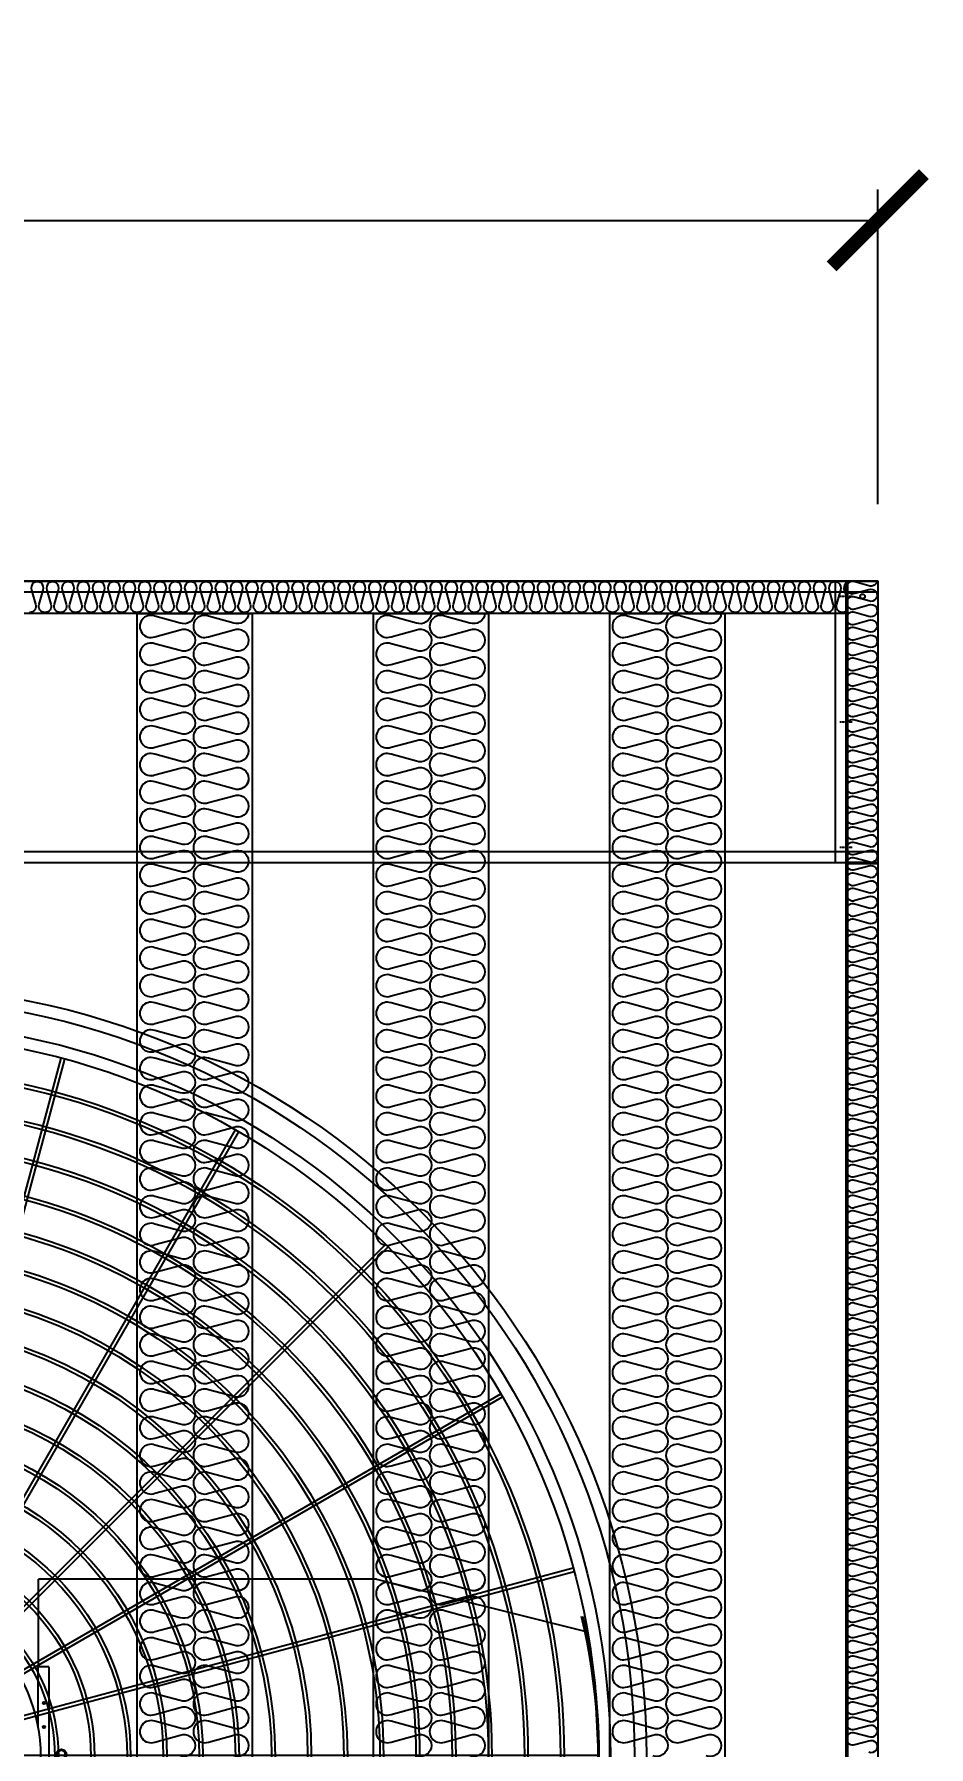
# Model space of a CAD drawing. Header units: millimetres. Extents: x 2376 to 31783, y 3878 to 24674.
# Drawn here: x 7923 to 9086, y 11557 to 13782 of the extents above; entities that cross this region are included whole.
import ezdxf

# ---------------------------------------------------------------- set-up
doc = ezdxf.new("R2010")
doc.units = ezdxf.units.MM
doc.linetypes.add('CENTER', pattern=[2, 1.25, -0.25, 0.25, -0.25])
doc.linetypes.add('HIDDEN', pattern=[0.375, 0.25, -0.125])
for name, color, linetype in [('center', 1, 'CENTER'), ('LINE', 7, 'Continuous'), ('SMS', 220, 'Continuous'), ('냉각탑', 4, 'Continuous'), ('냉각탑_dim', 1, 'Continuous'), ('숨은선', 5, 'HIDDEN')]:
    doc.layers.add(name, color=color, linetype=linetype)
doc.styles.add('HY울릉도L', font='')
doc.styles.get('HY울릉도L').set_extended_font_data('HY울릉도L')
doc.dimstyles.new('성지DIM', dxfattribs={"dimtxt": 3.5, "dimasz": 3, "dimexe": 1, "dimexo": 2.5, "dimgap": 2, "dimtad": 1, "dimdec": 0, "dimzin": 3, "dimdsep": 46, "dimtxsty": 'HY울릉도L', "dimblk": 'ARCHTICK', "dimcen": -2, "dimclrd": 256, "dimclre": 256, "dimclrt": 7, "dimadec": 0, "dimazin": 0, "dimtfac": 1, "dimtdec": 0, "dimtofl": 0, "dimtmove": 0, "dimatfit": 3, "dimfxl": 1, "dimtolj": 1, "dimtzin": 0, "dimlwe": -1, "dimarcsym": 0})

# ---------------------------------------------------------------- blocks, each defined once
blk = doc.blocks.new('_ArchTick')
at = {"color": 0, "linetype": 'ByBlock', "const_width": 0.15}
blk.add_lwpolyline([(-0.5, -0.5), (0.5, 0.5)], dxfattribs=at)
blk = doc.blocks.new('*D592')
at = {"layer": 'Defpoints', "color": 0, "transparency": 16777216}
for p in [(9020, 13540.6), (6320.3, 13071.8), (9020, 13071.8)]:
    blk.add_point(p, dxfattribs=at)
at = {"layer": '냉각탑_dim', "transparency": 16777216}
for p, q in [((6320.3, 13171.8), (6320.3, 13580.6)), ((9020, 13171.8), (9020, 13580.6))]:
    blk.add_line(p, q, dxfattribs=at)
at = {"layer": '냉각탑_dim', "lineweight": -2, "transparency": 16777216}
blk.add_line((6320.3, 13540.6), (9020, 13540.6), dxfattribs=at)
at = {"layer": '냉각탑_dim', "lineweight": -2, "transparency": 16777216, "xscale": 120, "yscale": 120, "zscale": 120, "rotation": 180}
blk.add_blockref('_ArchTick', (6320.3, 13540.6), dxfattribs=at)
at = {"layer": '냉각탑_dim', "lineweight": -2, "transparency": 16777216, "xscale": 120, "yscale": 120, "zscale": 120}
blk.add_blockref('_ArchTick', (9020, 13540.6), dxfattribs=at)
at = {"layer": '냉각탑_dim', "color": 7, "transparency": 16777216, "insert": (7670.2, 13690.6), "char_height": 140, "attachment_point": 5, "style": 'HY울릉도L'}
blk.add_mtext('\\A1;2700', dxfattribs=at)
blk = doc.blocks.new('A$C1FB73ED1')
for p, q in [((1277, 1342.9), (1277, 2480)), ((1283, 1342.9), (1283, 2480)), ((1260.8, 1340), (966.5, 2438.3)), ((1266.6, 1341.6), (972.3, 2439.9)), ((1293.4, 1341.6), (1587.7, 2439.9)), ((1299.2, 1340), (1593.5, 2438.3)), ((1245.9, 1333), (677.4, 2317.7)), ((1251.1, 1336), (682.6, 2320.7)), ((1308.9, 1336), (1877.4, 2320.7)), ((1314.1, 1333), (1882.6, 2317.7)), ((1233.4, 1322.4), (429.4, 2126.4)), ((1237.6, 1326.6), (433.6, 2130.6)), ((1322.4, 1326.6), (2126.4, 2130.6)), ((1326.6, 1322.4), (2130.6, 2126.4)), ((1224, 1308.9), (239.3, 1877.4)), ((1227, 1314.1), (242.3, 1882.6)), ((1333, 1314.1), (2317.7, 1882.6)), ((1336, 1308.9), (2320.7, 1877.4)), ((1220, 1299.2), (121.7, 1593.5)), ((1340, 1299.2), (2438.3, 1593.5)), ((1218.4, 1293.4), (120.1, 1587.7)), ((1341.6, 1293.4), (2439.9, 1587.7)), ((1217.1, 1283), (80, 1283)), ((1342.9, 1283), (2480, 1283)), ((1217.1, 1277), (80, 1277)), ((1218.4, 1266.6), (120.1, 972.3)), ((1220, 1260.8), (121.7, 966.5)), ((1224, 1251.1), (239.3, 682.6)), ((1336, 1251.1), (2320.7, 682.6)), ((1340, 1260.8), (2438.3, 966.5)), ((1341.6, 1266.6), (2439.9, 972.3)), ((1342.9, 1277), (2480, 1277)), ((1227, 1245.9), (242.3, 677.4)), ((1233.4, 1237.6), (429.4, 433.6)), ((1237.6, 1233.4), (433.6, 429.4)), ((1245.9, 1227), (677.4, 242.3)), ((1251.1, 1224), (682.6, 239.3)), ((1308.9, 1224), (1877.4, 239.3)), ((1314.1, 1227), (1882.6, 242.3)), ((1322.4, 1233.4), (2126.4, 429.4)), ((1326.6, 1237.6), (2130.6, 433.6)), ((1333, 1245.9), (2317.7, 677.4)), ((1260.8, 1220), (966.5, 121.7)), ((1266.6, 1218.4), (972.3, 120.1)), ((1277, 1217.1), (1277, 80)), ((1283, 1217.1), (1283, 80)), ((1293.4, 1218.4), (1587.7, 120.1)), ((1299.2, 1220), (1593.5, 121.7))]:
    blk.add_line(p, q)
for radius in [1280, 1260, 1220, 1200]:
    blk.add_circle((1280, 1280), radius)
at = {"ltscale": 5}
for radius in [1143, 1137, 1083, 1077, 1023, 1017, 963, 957, 903, 897, 843, 837, 783, 777, 723, 717, 663, 657, 603, 597, 543, 537, 483, 477, 423, 417, 363, 357, 303, 297, 243, 237, 183, 177, 123, 117, 63, 57, 40, 21]:
    blk.add_circle((1280, 1280), radius, dxfattribs=at)
at = {"color": 7}
blk.add_circle((1280, 1280), 273.5, dxfattribs=at)
at = {"layer": 'LINE', "color": 7}
for p, q in [((1368.2, 2477.5), (1368.2, 1567)), ((985.2, 2053.4), (1071.5, 2459.4)), ((985.2, 2053.4), (985.2, 1550)), ((1130.8, 1567), (1369.4, 1567)), ((1130.8, 1567), (1369.4, 1567)), ((1130.8, 1567), (1130.8, 1549)), ((1130.8, 1567), (1130.8, 1549)), ((1369.4, 1567), (1369.4, 1549)), ((1369.4, 1567), (1369.4, 1549)), ((2111.5, 1574.8), (1550, 1574.8)), ((1550, 1429.2), (1550, 1574.8)), ((1550, 1429.2), (1550, 1574.8)), ((2111.5, 1574.8), (2457.5, 1488.5)), ((1130.8, 1550), (985.2, 1550)), ((1130.8, 1550), (985.2, 1550)), ((1130.8, 1549), (1230.5, 1549)), ((1130.8, 1549), (1230.5, 1549)), ((1329.5, 1549), (1369.4, 1549)), ((1329.5, 1549), (1369.4, 1549)), ((1549, 1429.2), (1549, 1329.5)), ((1549, 1429.2), (1549, 1329.5)), ((1567, 1429.2), (1549, 1429.2)), ((1567, 1429.2), (1549, 1429.2)), ((1567, 1429.2), (1567, 1190.6)), ((1567, 1429.2), (1567, 1190.6)), ((84.4, 1368.2), (993, 1368.2)), ((84.4, 1368.2), (993, 1368.2)), ((993, 1130.8), (993, 1369.4)), ((993, 1130.8), (993, 1369.4)), ((993, 1369.4), (1011, 1369.4)), ((993, 1369.4), (1011, 1369.4)), ((993, 1130.8), (993, 1369.4)), ((993, 1130.8), (993, 1369.4)), ((993, 1369.4), (1011, 1369.4)), ((993, 1369.4), (1011, 1369.4)), ((1011, 1329.5), (1011, 1369.4)), ((1011, 1329.5), (1011, 1369.4)), ((1011, 1329.5), (1011, 1369.4)), ((1011, 1329.5), (1011, 1369.4)), ((1011, 1130.8), (1011, 1230.5)), ((1011, 1130.8), (1011, 1230.5)), ((1011, 1130.8), (1011, 1230.5)), ((1011, 1130.8), (1011, 1230.5)), ((1549, 1230.5), (1549, 1190.6)), ((1549, 1230.5), (1549, 1190.6)), ((1567, 1190.6), (1549, 1190.6)), ((1567, 1190.6), (1549, 1190.6)), ((2475.6, 1191.8), (1567, 1191.8)), ((993, 1130.8), (1011, 1130.8)), ((993, 1130.8), (1011, 1130.8)), ((993, 1130.8), (1011, 1130.8)), ((993, 1130.8), (1011, 1130.8)), ((1010, 1130.8), (1010, 985.2)), ((1010, 1130.8), (1010, 985.2)), ((1010, 1130.8), (1010, 985.2)), ((1010, 1130.8), (1010, 985.2)), ((508.5, 985.2), (102.5, 1071.5)), ((1230.5, 1011), (1190.6, 1011)), ((1190.6, 993), (1190.6, 1011)), ((1230.5, 1011), (1190.6, 1011)), ((1190.6, 993), (1190.6, 1011)), ((1429.2, 1011), (1329.5, 1011)), ((1429.2, 1011), (1329.5, 1011)), ((1429.2, 993), (1429.2, 1011)), ((1429.2, 993), (1429.2, 1011)), ((1429.2, 1010), (1574.8, 1010)), ((1429.2, 1010), (1574.8, 1010)), ((1574.8, 506.6), (1574.8, 1010)), ((508.5, 985.2), (1010, 985.2)), ((508.5, 985.2), (1010, 985.2)), ((1429.2, 993), (1190.6, 993)), ((1429.2, 993), (1190.6, 993)), ((1191.8, 82.5), (1191.8, 993)), ((1574.8, 506.6), (1488.5, 100.6)), ((1512.8, 104.1), (1512.8, 106.1)), ((1166.8, 83), (1166.8, 85)), ((1393.2, 83), (1393.2, 85))]:
    blk.add_line(p, q, dxfattribs=at)
for points in [[(1272.3, 1594.4), (1268.5, 1587.9), (1272.3, 1581.4), (1279.8, 1581.4), (1283.5, 1587.9), (1279.8, 1594.4)], [(1272.3, 1594.4), (1268.5, 1587.9), (1272.3, 1581.4), (1279.8, 1581.4), (1283.5, 1587.9), (1279.8, 1594.4)], [(965.6, 1272.3), (972.1, 1268.5), (978.6, 1272.3), (978.6, 1279.8), (972.1, 1283.5), (965.6, 1279.8)], [(965.6, 1272.3), (972.1, 1268.5), (978.6, 1272.3), (978.6, 1279.8), (972.1, 1283.5), (965.6, 1279.8)], [(965.6, 1272.3), (972.1, 1268.5), (978.6, 1272.3), (978.6, 1279.8), (972.1, 1283.5), (965.6, 1279.8)], [(965.6, 1272.3), (972.1, 1268.5), (978.6, 1272.3), (978.6, 1279.8), (972.1, 1283.5), (965.6, 1279.8)], [(1594.4, 1287.7), (1587.9, 1291.5), (1581.4, 1287.7), (1581.4, 1280.2), (1587.9, 1276.5), (1594.4, 1280.2)], [(1594.4, 1287.7), (1587.9, 1291.5), (1581.4, 1287.7), (1581.4, 1280.2), (1587.9, 1276.5), (1594.4, 1280.2)], [(1287.7, 965.6), (1291.5, 972.1), (1287.7, 978.6), (1280.2, 978.6), (1276.5, 972.1), (1280.2, 965.6)], [(1287.7, 965.6), (1291.5, 972.1), (1287.7, 978.6), (1280.2, 978.6), (1276.5, 972.1), (1280.2, 965.6)]]:
    blk.add_lwpolyline(points, close=True, dxfattribs=at)
for centre, radius in [((1276, 1587.9), 8.5), ((1276, 1587.9), 8.5), ((1190.6, 1559), 2), ((1190.6, 1559), 2), ((1230.6, 1559), 2), ((1230.6, 1559), 2), ((1349.6, 1559), 2), ((1349.6, 1559), 2), ((1559, 1369.4), 2), ((1559, 1369.4), 2), ((1001, 1349.6), 2), ((1001, 1349.6), 2), ((1001, 1349.6), 2), ((1001, 1349.6), 2), ((1559, 1329.4), 2), ((1559, 1329.4), 2), ((972.1, 1276), 8.5), ((972.1, 1276), 8.5), ((972.1, 1276), 8.5), ((972.1, 1276), 8.5), ((1587.9, 1284), 8.5), ((1587.9, 1284), 8.5), ((1001, 1230.6), 2), ((1001, 1230.6), 2), ((1001, 1230.6), 2), ((1001, 1230.6), 2), ((1559, 1210.4), 2), ((1559, 1210.4), 2), ((1001, 1190.6), 2), ((1001, 1190.6), 2), ((1001, 1190.6), 2), ((1001, 1190.6), 2), ((1210.4, 1001), 2), ((1210.4, 1001), 2), ((1329.4, 1001), 2), ((1329.4, 1001), 2), ((1369.4, 1001), 2), ((1369.4, 1001), 2), ((1284, 972.1), 8.5), ((1284, 972.1), 8.5)]:
    blk.add_circle(centre, radius, dxfattribs=at)
for centre, radius, start, end in [((1280, 1483.4), 1000, 83.5007, 103.4595), ((1280, 1483.4), 998, 83.4876, 103.487), ((1481.5, 1280), 998, 353.4876, 13.487), ((1481.5, 1280), 1000, 353.5007, 13.4595), ((1078.5, 1280), 1000, 173.5007, 193.4595), ((1078.5, 1280), 998, 173.4876, 193.487), ((1280, 1076.6), 998, 263.4876, 283.487), ((1280, 1076.6), 1000, 263.5007, 283.4595)]:
    blk.add_arc(centre, radius, start, end, dxfattribs=at)
blk = doc.blocks.new('SP 200RT')
at = {"color": 7}
for p, q in [((-109298.6, -79919.9), (-109298.6, -82797.9)), ((-109148.6, -79919.9), (-109148.6, -82797.9))]:
    blk.add_line(p, q, dxfattribs=at)
blk.add_line((-109298.6, -79919.9), (-109148.6, -79919.9))
at = {"layer": 'SMS', "color": 5}
for points in [[(-109222.8, -79919.9, -0.504262), (-109242.3, -79932.4), (-109275.2, -79923.4, 1.449198), (-109275.2, -79950.3), (-109242.3, -79941.4, -0.524856), (-109222.8, -79954.8, -0.524856), (-109242.3, -79968.3), (-109275.2, -79959.4, 1.449198), (-109275.2, -79986.2), (-109242.3, -79977.3, -0.524856), (-109222.8, -79990.7, -0.524856), (-109242.3, -80004.2), (-109275.2, -79995.3, 1.449198), (-109275.2, -80022.1), (-109242.3, -80013.2, -0.524856), (-109222.8, -80026.7, -0.524856), (-109242.3, -80040.1), (-109275.2, -80031.2, 1.449198), (-109275.2, -80058), (-109242.3, -80049.1, -0.524856), (-109222.8, -80062.6, -0.524856), (-109242.3, -80076), (-109275.2, -80067.1, 1.449198), (-109275.2, -80093.9), (-109242.3, -80085, -0.524856), (-109222.8, -80098.5, -0.524856), (-109242.3, -80111.9), (-109275.2, -80103, 1.449198), (-109275.2, -80129.9), (-109242.3, -80121, -0.524856), (-109222.8, -80134.4, -0.417249), (-109237.3, -80148.7)], [(-109153.2, -79919.9, -0.504262), (-109172.6, -79932.4), (-109205.5, -79923.4, 1.449198), (-109205.5, -79950.3), (-109172.6, -79941.4, -0.524856), (-109153.2, -79954.8, -0.524856), (-109172.6, -79968.3), (-109205.5, -79959.4, 1.449198), (-109205.5, -79986.2), (-109172.6, -79977.3, -0.524856), (-109153.2, -79990.7, -0.524856), (-109172.6, -80004.2), (-109205.5, -79995.3, 1.449198), (-109205.5, -80022.1), (-109172.6, -80013.2, -0.524856), (-109153.2, -80026.7, -0.524856), (-109172.6, -80040.1), (-109205.5, -80031.2, 1.449198), (-109205.5, -80058), (-109172.6, -80049.1, -0.524856), (-109153.2, -80062.6, -0.524856), (-109172.6, -80076), (-109205.5, -80067.1, 1.449198), (-109205.5, -80093.9), (-109172.6, -80085, -0.524856), (-109153.2, -80098.5, -0.524856), (-109172.6, -80111.9), (-109205.5, -80103, 1.449198), (-109205.5, -80129.9), (-109172.6, -80121, -0.524856), (-109153.2, -80134.4, -0.417249), (-109167.7, -80148.7)], [(-109294.2, -80120, 0.446849), (-109275.2, -80129.9), (-109242.3, -80121, -0.524856), (-109222.8, -80134.4, -0.524856), (-109242.3, -80147.8), (-109275.2, -80138.9, 1.449198), (-109275.2, -80165.8), (-109242.3, -80156.9, -0.524856), (-109222.8, -80170.3, -0.524856), (-109242.3, -80183.7), (-109275.2, -80174.8, 1.449198), (-109275.2, -80201.7), (-109242.3, -80192.8, -0.524856), (-109222.8, -80206.2, -0.524856), (-109242.3, -80219.6), (-109275.2, -80210.7, 1.449198), (-109275.2, -80237.6), (-109242.3, -80228.7, -0.524856), (-109222.8, -80242.1, -0.524856), (-109242.3, -80255.5), (-109275.2, -80246.6, 1.449198), (-109275.2, -80273.5), (-109242.3, -80264.6, -0.524856), (-109222.8, -80278, -0.524856), (-109242.3, -80291.5), (-109275.2, -80282.5, 1.449198), (-109275.2, -80309.4), (-109242.3, -80300.5, -0.524856), (-109222.8, -80313.9, -0.524856), (-109242.3, -80327.4), (-109275.2, -80318.5, 1.449198), (-109275.2, -80345.3), (-109242.3, -80336.4, -0.524856), (-109222.8, -80349.8, -0.524856), (-109242.3, -80363.3), (-109275.2, -80354.4, 1.449198), (-109275.2, -80381.2), (-109242.3, -80372.3, -0.524856), (-109222.8, -80385.8, -0.524856), (-109242.3, -80399.2), (-109275.2, -80390.3, 1.449198), (-109275.2, -80417.1), (-109242.3, -80408.2, -0.524856), (-109222.8, -80421.7, -0.524856), (-109242.3, -80435.1), (-109275.2, -80426.2, 1.449198), (-109275.2, -80453), (-109242.3, -80444.1, -0.524856), (-109222.8, -80457.6, -0.524856), (-109242.3, -80471), (-109275.2, -80462.1, 1.449198), (-109275.2, -80489), (-109242.3, -80480.1, -0.524856), (-109222.8, -80493.5, -0.524856), (-109242.3, -80506.9), (-109275.2, -80498, 1.449198), (-109275.2, -80524.9), (-109242.3, -80516, -0.524856), (-109222.8, -80529.4, -0.524856), (-109242.3, -80542.8), (-109275.2, -80533.9, 1.449198), (-109275.2, -80560.8), (-109242.3, -80551.9, -0.524856), (-109222.8, -80565.3, -0.524856), (-109242.3, -80578.7), (-109275.2, -80569.8, 1.449198), (-109275.2, -80596.7), (-109242.3, -80587.8, -0.524856), (-109222.8, -80601.2, -0.524856), (-109242.3, -80614.6), (-109275.2, -80605.7, 1.449198), (-109275.2, -80632.6), (-109242.3, -80623.7, -0.524856), (-109222.8, -80637.1, -0.524856), (-109242.3, -80650.6), (-109275.2, -80641.6, 1.449198), (-109275.2, -80668.5), (-109242.3, -80659.6, -0.524856), (-109222.8, -80673, -0.524856), (-109242.3, -80686.5), (-109275.2, -80677.6, 1.449198), (-109275.2, -80704.4), (-109242.3, -80695.5, -0.524856), (-109222.8, -80708.9, -0.524856), (-109242.3, -80722.4), (-109275.2, -80713.5, 1.449198), (-109275.2, -80740.3), (-109242.3, -80731.4, -0.524856), (-109222.8, -80744.9, -0.524856), (-109242.3, -80758.3), (-109275.2, -80749.4, 1.449198), (-109275.2, -80776.2), (-109242.3, -80767.3, -0.524856), (-109222.8, -80780.8, -0.524856), (-109242.3, -80794.2), (-109275.2, -80785.3, 1.449198), (-109275.2, -80812.1), (-109242.3, -80803.2, -0.524856), (-109222.8, -80816.7, -0.524856), (-109242.3, -80830.1), (-109275.2, -80821.2, 1.449198), (-109275.2, -80848.1), (-109242.3, -80839.2, -0.524856), (-109222.8, -80852.6, -0.524856), (-109242.3, -80866), (-109275.2, -80857.1, 1.449198), (-109275.2, -80884), (-109242.3, -80875.1, -0.524856), (-109222.8, -80888.5, -0.524856), (-109242.3, -80901.9), (-109275.2, -80893, 1.449198), (-109275.2, -80919.9), (-109242.3, -80911, -0.524856), (-109222.8, -80924.4, -0.524856), (-109242.3, -80937.8), (-109275.2, -80928.9, 1.449198), (-109275.2, -80955.8), (-109242.3, -80946.9, -0.524856), (-109222.8, -80960.3, -0.524856), (-109242.3, -80973.7), (-109275.2, -80964.8, 1.449198), (-109275.2, -80991.7), (-109242.3, -80982.8, -0.524856), (-109222.8, -80996.2, -0.524856), (-109242.3, -81009.7), (-109275.2, -81000.7, 1.449198), (-109275.2, -81027.6), (-109242.3, -81018.7, -0.524856), (-109222.8, -81032.1, -0.524856), (-109242.3, -81045.6), (-109275.2, -81036.7, 1.449198), (-109275.2, -81063.5), (-109242.3, -81054.6, -0.524856), (-109222.8, -81068, -0.524856), (-109242.3, -81081.5), (-109275.2, -81072.6, 1.449198), (-109275.2, -81099.4), (-109242.3, -81090.5, -0.524856), (-109222.8, -81104, -0.524856), (-109242.3, -81117.4), (-109275.2, -81108.5, 1.449198), (-109275.2, -81135.3), (-109242.3, -81126.4, -0.524856), (-109222.8, -81139.9, -0.524856), (-109242.3, -81153.3), (-109275.2, -81144.4, 1.449198), (-109275.2, -81171.2), (-109242.3, -81162.3, -0.524856), (-109222.8, -81175.8, -0.417249), (-109237.3, -81190.1)], [(-109224.5, -80120, 0.446849), (-109205.5, -80129.9), (-109172.6, -80121, -0.524856), (-109153.2, -80134.4, -0.524856), (-109172.6, -80147.8), (-109205.5, -80138.9, 1.449198), (-109205.5, -80165.8), (-109172.6, -80156.9, -0.524856), (-109153.2, -80170.3, -0.524856), (-109172.6, -80183.7), (-109205.5, -80174.8, 1.449198), (-109205.5, -80201.7), (-109172.6, -80192.8, -0.524856), (-109153.2, -80206.2, -0.524856), (-109172.6, -80219.6), (-109205.5, -80210.7, 1.449198), (-109205.5, -80237.6), (-109172.6, -80228.7, -0.524856), (-109153.2, -80242.1, -0.524856), (-109172.6, -80255.5), (-109205.5, -80246.6, 1.449198), (-109205.5, -80273.5), (-109172.6, -80264.6, -0.524856), (-109153.2, -80278, -0.524856), (-109172.6, -80291.5), (-109205.5, -80282.5, 1.449198), (-109205.5, -80309.4), (-109172.6, -80300.5, -0.524856), (-109153.2, -80313.9, -0.524856), (-109172.6, -80327.4), (-109205.5, -80318.5, 1.449198), (-109205.5, -80345.3), (-109172.6, -80336.4, -0.524856), (-109153.2, -80349.8, -0.524856), (-109172.6, -80363.3), (-109205.5, -80354.4, 1.449198), (-109205.5, -80381.2), (-109172.6, -80372.3, -0.524856), (-109153.2, -80385.8, -0.524856), (-109172.6, -80399.2), (-109205.5, -80390.3, 1.449198), (-109205.5, -80417.1), (-109172.6, -80408.2, -0.524856), (-109153.2, -80421.7, -0.524856), (-109172.6, -80435.1), (-109205.5, -80426.2, 1.449198), (-109205.5, -80453), (-109172.6, -80444.1, -0.524856), (-109153.2, -80457.6, -0.524856), (-109172.6, -80471), (-109205.5, -80462.1, 1.449198), (-109205.5, -80489), (-109172.6, -80480.1, -0.524856), (-109153.2, -80493.5, -0.524856), (-109172.6, -80506.9), (-109205.5, -80498, 1.449198), (-109205.5, -80524.9), (-109172.6, -80516, -0.524856), (-109153.2, -80529.4, -0.524856), (-109172.6, -80542.8), (-109205.5, -80533.9, 1.449198), (-109205.5, -80560.8), (-109172.6, -80551.9, -0.524856), (-109153.2, -80565.3, -0.524856), (-109172.6, -80578.7), (-109205.5, -80569.8, 1.449198), (-109205.5, -80596.7), (-109172.6, -80587.8, -0.524856), (-109153.2, -80601.2, -0.524856), (-109172.6, -80614.6), (-109205.5, -80605.7, 1.449198), (-109205.5, -80632.6), (-109172.6, -80623.7, -0.524856), (-109153.2, -80637.1, -0.524856), (-109172.6, -80650.6), (-109205.5, -80641.6, 1.449198), (-109205.5, -80668.5), (-109172.6, -80659.6, -0.524856), (-109153.2, -80673, -0.524856), (-109172.6, -80686.5), (-109205.5, -80677.6, 1.449198), (-109205.5, -80704.4), (-109172.6, -80695.5, -0.524856), (-109153.2, -80708.9, -0.524856), (-109172.6, -80722.4), (-109205.5, -80713.5, 1.449198), (-109205.5, -80740.3), (-109172.6, -80731.4, -0.524856), (-109153.2, -80744.9, -0.524856), (-109172.6, -80758.3), (-109205.5, -80749.4, 1.449198), (-109205.5, -80776.2), (-109172.6, -80767.3, -0.524856), (-109153.2, -80780.8, -0.524856), (-109172.6, -80794.2), (-109205.5, -80785.3, 1.449198), (-109205.5, -80812.1), (-109172.6, -80803.2, -0.524856), (-109153.2, -80816.7, -0.524856), (-109172.6, -80830.1), (-109205.5, -80821.2, 1.449198), (-109205.5, -80848.1), (-109172.6, -80839.2, -0.524856), (-109153.2, -80852.6, -0.524856), (-109172.6, -80866), (-109205.5, -80857.1, 1.449198), (-109205.5, -80884), (-109172.6, -80875.1, -0.524856), (-109153.2, -80888.5, -0.524856), (-109172.6, -80901.9), (-109205.5, -80893, 1.449198), (-109205.5, -80919.9), (-109172.6, -80911, -0.524856), (-109153.2, -80924.4, -0.524856), (-109172.6, -80937.8), (-109205.5, -80928.9, 1.449198), (-109205.5, -80955.8), (-109172.6, -80946.9, -0.524856), (-109153.2, -80960.3, -0.524856), (-109172.6, -80973.7), (-109205.5, -80964.8, 1.449198), (-109205.5, -80991.7), (-109172.6, -80982.8, -0.524856), (-109153.2, -80996.2, -0.524856), (-109172.6, -81009.7), (-109205.5, -81000.7, 1.449198), (-109205.5, -81027.6), (-109172.6, -81018.7, -0.524856), (-109153.2, -81032.1, -0.524856), (-109172.6, -81045.6), (-109205.5, -81036.7, 1.449198), (-109205.5, -81063.5), (-109172.6, -81054.6, -0.524856), (-109153.2, -81068, -0.524856), (-109172.6, -81081.5), (-109205.5, -81072.6, 1.449198), (-109205.5, -81099.4), (-109172.6, -81090.5, -0.524856), (-109153.2, -81104, -0.524856), (-109172.6, -81117.4), (-109205.5, -81108.5, 1.449198), (-109205.5, -81135.3), (-109172.6, -81126.4, -0.524856), (-109153.2, -81139.9, -0.524856), (-109172.6, -81153.3), (-109205.5, -81144.4, 1.449198), (-109205.5, -81171.2), (-109172.6, -81162.3, -0.524856), (-109153.2, -81175.8, -0.417249), (-109167.7, -81190.1)], [(-109294.2, -81161.4, 0.446849), (-109275.2, -81171.2), (-109242.3, -81162.3, -0.524856), (-109222.8, -81175.8, -0.524856), (-109242.3, -81189.2), (-109275.2, -81180.3, 1.449198), (-109275.2, -81207.2), (-109242.3, -81198.3, -0.524856), (-109222.8, -81211.7, -0.524856), (-109242.3, -81225.1), (-109275.2, -81216.2, 1.449198), (-109275.2, -81243.1), (-109242.3, -81234.2, -0.524856), (-109222.8, -81247.6, -0.524856), (-109242.3, -81261), (-109275.2, -81252.1, 1.449198), (-109275.2, -81279), (-109242.3, -81270.1, -0.524856), (-109222.8, -81283.5, -0.524856), (-109242.3, -81296.9), (-109275.2, -81288, 1.449198), (-109275.2, -81314.9), (-109242.3, -81306, -0.524856), (-109222.8, -81319.4, -0.524856), (-109242.3, -81332.8), (-109275.2, -81323.9, 1.449198), (-109275.2, -81350.8), (-109242.3, -81341.9, -0.524856), (-109222.8, -81355.3, -0.524856), (-109242.3, -81368.8), (-109275.2, -81359.8, 1.449198), (-109275.2, -81386.7), (-109242.3, -81377.8, -0.524856), (-109222.8, -81391.2, -0.524856), (-109242.3, -81404.7)], [(-109224.5, -81161.4, 0.446849), (-109205.5, -81171.2), (-109172.6, -81162.3, -0.524856), (-109153.2, -81175.8, -0.524856), (-109172.6, -81189.2), (-109205.5, -81180.3, 1.449198), (-109205.5, -81207.2), (-109172.6, -81198.3, -0.524856), (-109153.2, -81211.7, -0.524856), (-109172.6, -81225.1), (-109205.5, -81216.2, 1.449198), (-109205.5, -81243.1), (-109172.6, -81234.2, -0.524856), (-109153.2, -81247.6, -0.524856), (-109172.6, -81261), (-109205.5, -81252.1, 1.449198), (-109205.5, -81279), (-109172.6, -81270.1, -0.524856), (-109153.2, -81283.5, -0.524856), (-109172.6, -81296.9), (-109205.5, -81288, 1.449198), (-109205.5, -81314.9), (-109172.6, -81306, -0.524856), (-109153.2, -81319.4, -0.524856), (-109172.6, -81332.8), (-109205.5, -81323.9, 1.449198), (-109205.5, -81350.8), (-109172.6, -81341.9, -0.524856), (-109153.2, -81355.3, -0.524856), (-109172.6, -81368.8), (-109205.5, -81359.8, 1.449198), (-109205.5, -81386.7), (-109172.6, -81377.8, -0.524856), (-109153.2, -81391.2, -0.524856), (-109172.6, -81404.7)]]:
    blk.add_lwpolyline(points, format="xyb", dxfattribs=at)
blk = doc.blocks.new('3')
for p, q in [((8175.3, 13071.8), (6320.3, 13071.8)), ((6361.5, 13071.8), (9020, 13071.8)), ((8175.3, 13071.8), (9020.3, 13071.8)), ((8964.7, 13071.8), (8964.7, 12706.2)), ((8978.8, 13071.8), (8978.8, 12706.2)), ((8980.7, 13071.8), (8980.7, 12706.2)), ((9020, 13071.8), (8980.7, 13071.8)), ((9020, 13071.8), (9020, 12706.2)), ((9020.3, 13071.8), (9020.3, 10071.8)), ((6375.6, 13057.8), (9020, 13057.8)), ((6422.5, 12720.3), (9020, 12720.3)), ((6361.5, 12706.2), (9020, 12706.2)), ((9020, 12706.2), (8980.7, 12706.2)), ((8980.7, 12704.3), (8980.7, 10542.5)), ((9020, 12704.3), (8980.7, 12704.3)), ((9020, 12704.3), (9020, 10542.5))]:
    blk.add_line(p, q)
at = {"color": 7}
for p, q in [((6320.3, 13071.8), (8175.3, 13071.8)), ((9020.3, 13071.8), (8175.3, 13071.8)), ((8978.3, 13071.8), (8978.3, 10151.8)), ((9020.3, 13071.8), (9020.3, 10071.8)), ((8978.3, 13029.8), (6362.3, 13029.8))]:
    blk.add_line(p, q, dxfattribs=at)
at = {"ltscale": 500}
blk.add_lwpolyline([(6320.3, 13071.8), (9020, 13071.8), (9020, 10071.8), (6320.3, 10071.8)], close=True, dxfattribs=at)
blk.add_circle((9000.3, 13051.8), 3)
at = {"layer": 'center'}
for p, q in [((8970.8, 13052.2), (8986.8, 13052.2)), ((8970.8, 12889), (8986.8, 12889)), ((8970.8, 12725.9), (8986.8, 12725.9))]:
    blk.add_line(p, q, dxfattribs=at)
at = {"layer": 'SMS', "color": 5}
for points in [[(8204.2, 13070.6, 0.446849), (8198.8, 13060.1), (8203.7, 13041.8, -0.524856), (8196.2, 13031, -0.524856), (8188.8, 13041.8), (8193.7, 13060.1, 1.449198), (8178.8, 13060.1), (8183.8, 13041.8, -0.524856), (8176.3, 13031, -0.524856), (8168.8, 13041.8), (8173.8, 13060.1, 1.449198), (8158.9, 13060.1), (8163.8, 13041.8, -0.524856), (8156.3, 13031, -0.524856), (8148.9, 13041.8), (8153.8, 13060.1, 1.449198), (8138.9, 13060.1), (8143.9, 13041.8, -0.524856), (8136.4, 13031, -0.524856), (8128.9, 13041.8), (8133.9, 13060.1, 1.449198), (8119, 13060.1), (8123.9, 13041.8, -0.524856), (8116.4, 13031, -0.524856), (8109, 13041.8), (8113.9, 13060.1, 1.449198), (8099, 13060.1), (8104, 13041.8, -0.524856), (8096.5, 13031, -0.524856), (8089, 13041.8), (8094, 13060.1, 1.449198), (8079.1, 13060.1), (8084, 13041.8, -0.524856), (8076.5, 13031, -0.524856), (8069.1, 13041.8), (8074, 13060.1, 1.449198), (8059.1, 13060.1), (8064.1, 13041.8, -0.524856), (8056.6, 13031, -0.524856), (8049.1, 13041.8), (8054.1, 13060.1, 1.449198), (8039.2, 13060.1), (8044.1, 13041.8, -0.524856), (8036.6, 13031, -0.524856), (8029.2, 13041.8), (8034.1, 13060.1, 1.449198), (8019.2, 13060.1), (8024.2, 13041.8, -0.524856), (8016.7, 13031, -0.524856), (8009.2, 13041.8), (8014.2, 13060.1, 1.449198), (7999.3, 13060.1), (8004.2, 13041.8, -0.524856), (7996.7, 13031, -0.524856), (7989.3, 13041.8), (7994.2, 13060.1, 1.449198), (7979.3, 13060.1), (7984.3, 13041.8, -0.524856), (7976.8, 13031, -0.524856), (7969.3, 13041.8), (7974.3, 13060.1, 1.449198), (7959.4, 13060.1), (7964.3, 13041.8, -0.524856), (7956.8, 13031, -0.524856), (7949.4, 13041.8), (7954.3, 13060.1, 1.449198), (7939.4, 13060.1), (7944.4, 13041.8, -0.524856), (7936.9, 13031, -0.524856), (7929.4, 13041.8), (7934.4, 13060.1, 1.449198), (7919.5, 13060.1), (7924.4, 13041.8, -0.524856), (7916.9, 13031, -0.524856)], [(8679.4, 13032.3, -0.144343), (8675, 13031, -0.524856), (8667.6, 13041.8), (8672.5, 13060.1, 1.449198), (8657.6, 13060.1), (8662.6, 13041.8, -0.524856), (8655.1, 13031, -0.524856), (8647.6, 13041.8), (8652.6, 13060.1, 1.449198), (8637.7, 13060.1), (8642.6, 13041.8, -0.524856), (8635.1, 13031, -0.524856), (8627.7, 13041.8), (8632.6, 13060.1, 1.449198), (8617.7, 13060.1), (8622.7, 13041.8, -0.524856), (8615.2, 13031, -0.524856), (8607.7, 13041.8), (8612.7, 13060.1, 1.449198), (8597.8, 13060.1), (8602.7, 13041.8, -0.524856), (8595.2, 13031, -0.524856), (8587.8, 13041.8), (8592.7, 13060.1, 1.449198), (8577.8, 13060.1), (8582.8, 13041.8, -0.524856), (8575.3, 13031, -0.524856), (8567.8, 13041.8), (8572.8, 13060.1, 1.449198), (8557.9, 13060.1), (8562.8, 13041.8, -0.524856), (8555.3, 13031, -0.524856), (8547.9, 13041.8), (8552.8, 13060.1, 1.449198), (8537.9, 13060.1), (8542.9, 13041.8, -0.524856), (8535.4, 13031, -0.524856), (8527.9, 13041.8), (8532.9, 13060.1, 1.449198), (8518, 13060.1), (8522.9, 13041.8, -0.524856), (8515.4, 13031, -0.524856), (8508, 13041.8), (8512.9, 13060.1, 1.449198), (8498, 13060.1), (8503, 13041.8, -0.524856), (8495.5, 13031, -0.524856), (8488, 13041.8), (8493, 13060.1, 1.449198), (8478.1, 13060.1), (8483, 13041.8, -0.524856), (8475.5, 13031, -0.524856), (8468.1, 13041.8), (8473, 13060.1, 1.449198), (8458.1, 13060.1), (8463.1, 13041.8, -0.524856), (8455.6, 13031, -0.524856), (8448.1, 13041.8), (8453.1, 13060.1, 1.449198), (8438.2, 13060.1), (8443.1, 13041.8, -0.524856), (8435.6, 13031, -0.524856), (8428.2, 13041.8), (8433.1, 13060.1, 1.449198), (8418.2, 13060.1), (8423.2, 13041.8, -0.524856), (8415.7, 13031, -0.524856), (8408.2, 13041.8), (8413.2, 13060.1, 1.449198), (8398.3, 13060.1), (8403.2, 13041.8, -0.524856), (8395.7, 13031, -0.524856), (8388.3, 13041.8), (8393.2, 13060.1, 1.449198), (8378.3, 13060.1), (8383.3, 13041.8, -0.524856), (8375.8, 13031, -0.524856), (8368.3, 13041.8), (8373.3, 13060.1, 1.449198), (8358.4, 13060.1), (8363.3, 13041.8, -0.524856), (8355.8, 13031, -0.524856), (8348.4, 13041.8), (8353.3, 13060.1, 1.449198), (8338.4, 13060.1), (8343.4, 13041.8, -0.524856), (8335.9, 13031, -0.524856), (8328.4, 13041.8), (8333.4, 13060.1, 1.449198), (8318.5, 13060.1), (8323.4, 13041.8, -0.524856), (8315.9, 13031, -0.524856), (8308.5, 13041.8), (8313.4, 13060.1, 1.449198), (8298.5, 13060.1), (8303.5, 13041.8, -0.524856), (8296, 13031, -0.524856), (8288.5, 13041.8), (8293.5, 13060.1, 1.449198), (8278.6, 13060.1), (8283.5, 13041.8, -0.524856), (8276, 13031, -0.524856), (8268.6, 13041.8), (8273.5, 13060.1, 1.449198), (8258.6, 13060.1), (8263.6, 13041.8, -0.524856), (8256.1, 13031, -0.524856), (8248.6, 13041.8), (8253.6, 13060.1, 1.449198), (8238.7, 13060.1), (8243.6, 13041.8, -0.524856), (8236.1, 13031, -0.524856), (8228.7, 13041.8), (8233.6, 13060.1, 1.449198), (8218.7, 13060.1), (8223.7, 13041.8, -0.524856), (8216.2, 13031, -0.524856), (8208.7, 13041.8), (8213.7, 13060.1, 1.449198), (8198.8, 13060.1), (8203.7, 13041.8, -0.524856), (8196.2, 13031, -0.417249), (8188.3, 13039)], [(8978.3, 13032, -0.131401), (8974.3, 13031, -0.524856), (8966.8, 13041.8), (8971.8, 13060.1, 1.449198), (8956.9, 13060.1), (8961.8, 13041.8, -0.524856), (8954.3, 13031, -0.524856), (8946.9, 13041.8), (8951.8, 13060.1, 1.449198), (8936.9, 13060.1), (8941.9, 13041.8, -0.524856), (8934.4, 13031, -0.524856), (8926.9, 13041.8), (8931.9, 13060.1, 1.449198), (8917, 13060.1), (8921.9, 13041.8, -0.524856), (8914.4, 13031, -0.524856), (8907, 13041.8), (8911.9, 13060.1, 1.449198), (8897, 13060.1), (8902, 13041.8, -0.524856), (8894.5, 13031, -0.524856), (8887, 13041.8), (8892, 13060.1, 1.449198), (8877.1, 13060.1), (8882, 13041.8, -0.524856), (8874.5, 13031, -0.524856), (8867.1, 13041.8), (8872, 13060.1, 1.449198), (8857.1, 13060.1), (8862.1, 13041.8, -0.524856), (8854.6, 13031, -0.524856), (8847.1, 13041.8), (8852.1, 13060.1, 1.449198), (8837.2, 13060.1), (8842.1, 13041.8, -0.524856), (8834.6, 13031, -0.524856), (8827.2, 13041.8), (8832.1, 13060.1, 1.449198), (8817.2, 13060.1), (8822.2, 13041.8, -0.524856), (8814.7, 13031, -0.524856), (8807.2, 13041.8), (8812.2, 13060.1, 1.449198), (8797.3, 13060.1), (8802.2, 13041.8, -0.524856), (8794.7, 13031, -0.524856), (8787.3, 13041.8), (8792.2, 13060.1, 1.449198), (8777.3, 13060.1), (8782.3, 13041.8, -0.524856), (8774.8, 13031, -0.524856), (8767.3, 13041.8), (8772.3, 13060.1, 1.449198), (8757.4, 13060.1), (8762.3, 13041.8, -0.524856), (8754.8, 13031, -0.524856), (8747.4, 13041.8), (8752.3, 13060.1, 1.449198), (8737.4, 13060.1), (8742.4, 13041.8, -0.524856), (8734.9, 13031, -0.524856), (8727.4, 13041.8), (8732.4, 13060.1, 1.449198), (8717.5, 13060.1), (8722.4, 13041.8, -0.524856), (8714.9, 13031, -0.524856), (8707.5, 13041.8), (8712.4, 13060.1, 1.449198), (8697.5, 13060.1), (8702.5, 13041.8, -0.524856), (8695, 13031, -0.524856), (8687.5, 13041.8), (8692.5, 13060.1, 1.449198), (8677.6, 13060.1), (8682.5, 13041.8, -0.524856), (8675, 13031, -0.417249), (8667.1, 13039)], [(8978.3, 13068.5, 0.2951), (8976.5, 13060.1), (8978.3, 13053.4)], [(9019.2, 13071.8, -0.468181), (9008.5, 13065.8), (8990.2, 13070.8, 0.524856), (8979.4, 13063.3, 0.524856), (8990.2, 13055.9), (9008.5, 13060.8, -1.449198), (9008.5, 13045.9), (8990.2, 13050.8, 0.524856), (8979.4, 13043.4, 0.524856), (8990.2, 13035.9), (9008.5, 13040.9, -1.449198), (9008.5, 13025.9), (8990.2, 13030.9, 0.524856), (8979.4, 13023.4, 0.524856), (8990.2, 13016), (9008.5, 13020.9, -1.449198), (9008.5, 13006), (8990.2, 13010.9, 0.524856), (8979.4, 13003.5, 0.524856), (8990.2, 12996), (9008.5, 13001, -1.449198), (9008.5, 12986), (8990.2, 12991, 0.524856), (8979.4, 12983.5, 0.524856), (8990.2, 12976.1), (9008.5, 12981, -1.449198), (9008.5, 12966.1), (8990.2, 12971, 0.524856), (8979.4, 12963.6, 0.524856), (8990.2, 12956.1), (9008.5, 12961.1, -1.449198), (9008.5, 12946.1), (8990.2, 12951.1, 0.524856), (8979.4, 12943.6, 0.524856), (8990.2, 12936.2), (9008.5, 12941.1, -1.449198), (9008.5, 12926.2), (8990.2, 12931.1, 0.524856), (8979.4, 12923.7, 0.524856), (8990.2, 12916.2), (9008.5, 12921.2, -1.449198), (9008.5, 12906.2), (8990.2, 12911.2, 0.524856), (8979.4, 12903.7, 0.524856), (8990.2, 12896.3), (9008.5, 12901.2, -1.449198), (9008.5, 12886.3), (8990.2, 12891.2, 0.524856), (8979.4, 12883.8, 0.524856), (8990.2, 12876.3), (9008.5, 12881.3, -1.449198), (9008.5, 12866.3), (8990.2, 12871.3, 0.524856), (8979.4, 12863.8, 0.524856), (8990.2, 12856.4), (9008.5, 12861.3, -1.449198), (9008.5, 12846.4), (8990.2, 12851.3, 0.524856), (8979.4, 12843.9, 0.524856), (8990.2, 12836.4), (9008.5, 12841.4, -1.449198), (9008.5, 12826.4), (8990.2, 12831.4, 0.524856), (8979.4, 12823.9, 0.524856), (8990.2, 12816.5), (9008.5, 12821.4, -1.449198), (9008.5, 12806.5), (8990.2, 12811.4, 0.524856), (8979.4, 12804, 0.524856), (8990.2, 12796.5), (9008.5, 12801.5, -1.449198), (9008.5, 12786.5), (8990.2, 12791.5, 0.524856), (8979.4, 12784, 0.524856), (8990.2, 12776.6), (9008.5, 12781.5, -1.449198), (9008.5, 12766.6), (8990.2, 12771.5, 0.524856), (8979.4, 12764.1, 0.524856), (8990.2, 12756.6), (9008.5, 12761.6, -1.449198), (9008.5, 12746.6), (8990.2, 12751.6, 0.524856), (8979.4, 12744.1, 0.524856), (8990.2, 12736.7), (9008.5, 12741.6, -1.449198), (9008.5, 12726.7), (8990.2, 12731.6, 0.524856), (8979.4, 12724.2, 0.524856), (8990.2, 12716.7), (9008.5, 12721.7, -1.449198), (9008.5, 12706.7), (8990.2, 12711.7, 0.524856), (8979.4, 12704.2, 0.524856), (8990.2, 12696.8), (9008.5, 12701.7, -1.449198), (9008.5, 12686.8), (8990.2, 12691.7, 0.524856), (8979.4, 12684.3, 0.524856), (8990.2, 12676.8), (9008.5, 12681.8, -1.449198), (9008.5, 12666.8), (8990.2, 12671.8, 0.524856), (8979.4, 12664.3, 0.524856), (8990.2, 12656.9), (9008.5, 12661.8, -1.449198), (9008.5, 12646.9), (8990.2, 12651.8, 0.524856), (8979.4, 12644.4, 0.524856), (8990.2, 12636.9), (9008.5, 12641.9, -1.449198), (9008.5, 12626.9), (8990.2, 12631.9, 0.524856), (8979.4, 12624.4, 0.524856), (8990.2, 12617), (9008.5, 12621.9, -1.449198), (9008.5, 12607), (8990.2, 12611.9, 0.524856), (8979.4, 12604.5, 0.524856), (8990.2, 12597), (9008.5, 12602, -1.449198), (9008.5, 12587), (8990.2, 12592, 0.524856), (8979.4, 12584.5, 0.524856), (8990.2, 12577.1), (9008.5, 12582, -1.449198), (9008.5, 12567.1), (8990.2, 12572, 0.524856), (8979.4, 12564.6, 0.524856), (8990.2, 12557.1), (9008.5, 12562.1, -1.449198), (9008.5, 12547.1), (8990.2, 12552.1, 0.524856), (8979.4, 12544.6, 0.524856), (8990.2, 12537.2), (9008.5, 12542.1, -1.449198), (9008.5, 12527.2), (8990.2, 12532.1, 0.524856), (8979.4, 12524.7, 0.524856), (8990.2, 12517.2), (9008.5, 12522.2, -1.449198), (9008.5, 12507.2), (8990.2, 12512.2, 0.524856), (8979.4, 12504.7, 0.417249), (8987.5, 12496.7)], [(9019.2, 13071.8, -0.468181), (9008.5, 13065.8), (8990.2, 13070.8, 0.524856), (8979.4, 13063.3, 0.417249), (8987.5, 13055.3)], [(9019.1, 12512.7, -0.446849), (9008.5, 12507.2), (8990.2, 12512.2, 0.524856), (8979.4, 12504.7, 0.524856), (8990.2, 12497.3), (9008.5, 12502.2, -1.449198), (9008.5, 12487.3), (8990.2, 12492.2, 0.524856), (8979.4, 12484.8, 0.524856), (8990.2, 12477.3), (9008.5, 12482.3, -1.449198), (9008.5, 12467.3), (8990.2, 12472.3, 0.524856), (8979.4, 12464.8, 0.524856), (8990.2, 12457.4), (9008.5, 12462.3, -1.449198), (9008.5, 12447.4), (8990.2, 12452.3, 0.524856), (8979.4, 12444.9, 0.524856), (8990.2, 12437.4), (9008.5, 12442.4, -1.449198), (9008.5, 12427.4), (8990.2, 12432.4, 0.524856), (8979.4, 12424.9, 0.524856), (8990.2, 12417.5), (9008.5, 12422.4, -1.449198), (9008.5, 12407.5), (8990.2, 12412.4, 0.524856), (8979.4, 12405, 0.524856), (8990.2, 12397.5), (9008.5, 12402.5, -1.449198), (9008.5, 12387.5), (8990.2, 12392.5, 0.524856), (8979.4, 12385, 0.524856), (8990.2, 12377.6), (9008.5, 12382.5, -1.449198), (9008.5, 12367.6), (8990.2, 12372.5, 0.524856), (8979.4, 12365.1, 0.524856), (8990.2, 12357.6), (9008.5, 12362.6, -1.449198), (9008.5, 12347.6), (8990.2, 12352.6, 0.524856), (8979.4, 12345.1, 0.524856), (8990.2, 12337.7), (9008.5, 12342.6, -1.449198), (9008.5, 12327.7), (8990.2, 12332.6, 0.524856), (8979.4, 12325.2, 0.524856), (8990.2, 12317.7), (9008.5, 12322.7, -1.449198), (9008.5, 12307.7), (8990.2, 12312.7, 0.524856), (8979.4, 12305.2, 0.524856), (8990.2, 12297.8), (9008.5, 12302.7, -1.449198), (9008.5, 12287.8), (8990.2, 12292.7, 0.524856), (8979.4, 12285.3, 0.524856), (8990.2, 12277.8), (9008.5, 12282.8, -1.449198), (9008.5, 12267.8), (8990.2, 12272.8, 0.524856), (8979.4, 12265.3, 0.524856), (8990.2, 12257.9), (9008.5, 12262.8, -1.449198), (9008.5, 12247.9), (8990.2, 12252.8, 0.524856), (8979.4, 12245.4, 0.524856), (8990.2, 12237.9), (9008.5, 12242.9, -1.449198), (9008.5, 12227.9), (8990.2, 12232.9, 0.524856), (8979.4, 12225.4, 0.524856), (8990.2, 12218), (9008.5, 12222.9, -1.449198), (9008.5, 12208), (8990.2, 12212.9, 0.524856), (8979.4, 12205.5, 0.524856), (8990.2, 12198), (9008.5, 12203, -1.449198), (9008.5, 12188), (8990.2, 12193, 0.524856), (8979.4, 12185.5, 0.524856), (8990.2, 12178.1), (9008.5, 12183, -1.449198), (9008.5, 12168.1), (8990.2, 12173, 0.524856), (8979.4, 12165.6, 0.524856), (8990.2, 12158.1), (9008.5, 12163.1, -1.449198), (9008.5, 12148.1), (8990.2, 12153.1, 0.524856), (8979.4, 12145.6, 0.524856), (8990.2, 12138.2), (9008.5, 12143.1, -1.449198), (9008.5, 12128.2), (8990.2, 12133.1, 0.524856), (8979.4, 12125.7, 0.524856), (8990.2, 12118.2), (9008.5, 12123.2, -1.449198), (9008.5, 12108.2), (8990.2, 12113.2, 0.524856), (8979.4, 12105.7, 0.524856), (8990.2, 12098.3), (9008.5, 12103.2, -1.449198), (9008.5, 12088.3), (8990.2, 12093.2, 0.524856), (8979.4, 12085.8, 0.524856), (8990.2, 12078.3), (9008.5, 12083.3, -1.449198), (9008.5, 12068.3), (8990.2, 12073.3, 0.524856), (8979.4, 12065.8, 0.524856), (8990.2, 12058.4), (9008.5, 12063.3, -1.449198), (9008.5, 12048.4), (8990.2, 12053.3, 0.524856), (8979.4, 12045.9, 0.524856), (8990.2, 12038.4), (9008.5, 12043.4, -1.449198), (9008.5, 12028.4), (8990.2, 12033.4, 0.524856), (8979.4, 12025.9, 0.524856), (8990.2, 12018.5), (9008.5, 12023.4, -1.449198), (9008.5, 12008.5), (8990.2, 12013.4, 0.524856), (8979.4, 12006, 0.524856), (8990.2, 11998.5), (9008.5, 12003.5, -1.449198), (9008.5, 11988.5), (8990.2, 11993.5, 0.524856), (8979.4, 11986, 0.524856), (8990.2, 11978.6), (9008.5, 11983.5, -1.449198), (9008.5, 11968.6), (8990.2, 11973.5, 0.524856), (8979.4, 11966.1, 0.524856), (8990.2, 11958.6), (9008.5, 11963.6, -1.449198), (9008.5, 11948.6), (8990.2, 11953.6, 0.524856), (8979.4, 11946.1, 0.524856), (8990.2, 11938.7), (9008.5, 11943.6, -1.449198), (9008.5, 11928.7), (8990.2, 11933.6, 0.524856), (8979.4, 11926.2, 0.417249), (8987.5, 11918.2)], [(9019.1, 11934.1, -0.446849), (9008.5, 11928.7), (8990.2, 11933.6, 0.524856), (8979.4, 11926.2, 0.524856), (8990.2, 11918.7), (9008.5, 11923.7, -1.449198), (9008.5, 11908.7), (8990.2, 11913.7, 0.524856), (8979.4, 11906.2, 0.524856), (8990.2, 11898.8), (9008.5, 11903.7, -1.449198), (9008.5, 11888.8), (8990.2, 11893.7, 0.524856), (8979.4, 11886.3, 0.524856), (8990.2, 11878.8), (9008.5, 11883.8, -1.449198), (9008.5, 11868.8), (8990.2, 11873.8, 0.524856), (8979.4, 11866.3, 0.524856), (8990.2, 11858.9), (9008.5, 11863.8, -1.449198), (9008.5, 11848.9), (8990.2, 11853.8, 0.524856), (8979.4, 11846.4, 0.524856), (8990.2, 11838.9), (9008.5, 11843.9, -1.449198), (9008.5, 11828.9), (8990.2, 11833.9, 0.524856), (8979.4, 11826.4, 0.524856), (8990.2, 11819), (9008.5, 11823.9, -1.449198), (9008.5, 11809), (8990.2, 11813.9, 0.524856), (8979.4, 11806.5, 0.524856), (8990.2, 11799), (9008.5, 11804, -1.449198), (9008.5, 11789), (8990.2, 11794, 0.524856), (8979.4, 11786.5, 0.524856), (8990.2, 11779.1), (9008.5, 11784, -1.449198), (9008.5, 11769.1), (8990.2, 11774, 0.524856), (8979.4, 11766.6, 0.524856), (8990.2, 11759.1), (9008.5, 11764.1, -1.449198), (9008.5, 11749.1), (8990.2, 11754.1, 0.524856), (8979.4, 11746.6, 0.524856), (8990.2, 11739.2), (9008.5, 11744.1, -1.449198), (9008.5, 11729.2), (8990.2, 11734.1, 0.524856), (8979.4, 11726.7, 0.524856), (8990.2, 11719.2), (9008.5, 11724.2, -1.449198), (9008.5, 11709.2), (8990.2, 11714.2, 0.524856), (8979.4, 11706.7, 0.524856), (8990.2, 11699.3), (9008.5, 11704.2, -1.449198), (9008.5, 11689.3), (8990.2, 11694.2, 0.524856), (8979.4, 11686.8, 0.524856), (8990.2, 11679.3), (9008.5, 11684.3, -1.449198), (9008.5, 11669.3), (8990.2, 11674.3, 0.524856), (8979.4, 11666.8, 0.524856), (8990.2, 11659.4), (9008.5, 11664.3, -1.449198), (9008.5, 11649.4), (8990.2, 11654.3, 0.524856), (8979.4, 11646.9, 0.524856), (8990.2, 11639.4), (9008.5, 11644.4, -1.449198), (9008.5, 11629.4), (8990.2, 11634.4, 0.524856), (8979.4, 11626.9, 0.524856), (8990.2, 11619.5), (9008.5, 11624.4, -1.449198), (9008.5, 11609.5), (8990.2, 11614.4, 0.524856), (8979.4, 11607, 0.524856), (8990.2, 11599.5), (9008.5, 11604.5, -1.449198), (9008.5, 11589.5), (8990.2, 11594.5, 0.524856), (8979.4, 11587, 0.524856), (8990.2, 11579.6), (9008.5, 11584.5, -1.449198), (9008.5, 11569.6), (8990.2, 11574.5, 0.524856), (8979.4, 11567.1, 0.524856), (8990.2, 11559.6), (9008.5, 11564.6, -1.449198), (9008.5, 11549.6)]]:
    blk.add_lwpolyline(points, format="xyb", dxfattribs=at)
at = {"layer": '숨은선', "ltscale": 4}
blk.add_lwpolyline([(8940.2, 13031.8, 0.005236), (8940.4, 13031.8, 0.005236)], format="xyb", dxfattribs=at)
for p in [(117354.9, 92949.7), (117662.2, 92949.7), (117969.6, 92949.7)]:
    blk.add_blockref('SP 200RT', p)
at = {"layer": '냉각탑', "xscale": 0.7829768747821867, "yscale": 0.7829768747821867, "zscale": 0.7829768747821867}
blk.add_blockref('A$C1FB73ED1', (6714.9, 10541.5), dxfattribs=at)

msp = doc.modelspace()

# ---------------------------------------------------------------- block references
msp.add_blockref('3', (0, 0))

# ---------------------------------------------------------------- dimensions: what is measured, and where the dimension line sits
at = {"layer": '냉각탑_dim'}
dim = msp.add_linear_dim(base=(9020, 13540.6), p1=(6320.3, 13071.8), p2=(9020, 13071.8), dimstyle='성지DIM', override={"dimscale": 40}, dxfattribs=at)
dim.commit()
dim.dimension.update_dxf_attribs({"geometry": '*D592', "text_midpoint": (7670.2, 13690.6)})

doc.saveas('drawing.dxf')
